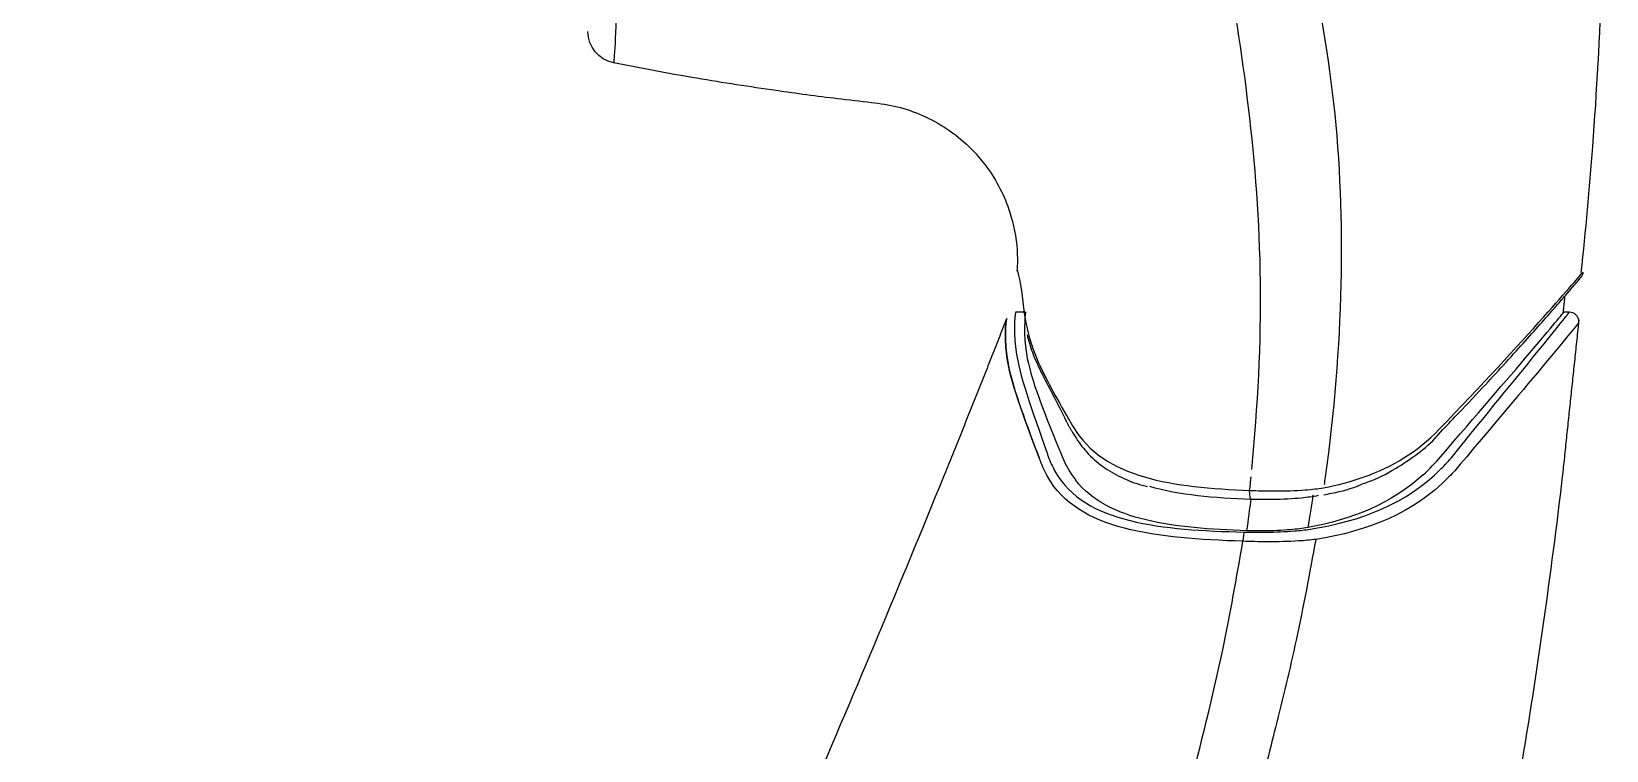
# Model space of a CAD drawing. Extents: x 1446 to 1743, y 841 to 1261.
# Drawn here: x 1634.05 to 1683.56, y 1047.38 to 1069.95 of the extents above; entities that cross this region are included whole.
import ezdxf

# ---------------------------------------------------------------- set-up
doc = ezdxf.new("R2010")
doc.units = 0
doc.header["$LTSCALE"] = 10
doc.header["$MEASUREMENT"] = 0
doc.layers.add('41', color=7, linetype='CONTINUOUS')

msp = doc.modelspace()

# ---------------------------------------------------------------- linework, layer by layer
at = {"layer": '41', "color": 7, "linetype": 'Continuous'}
for p, q in [((1665.3, 1061.138), (1664.985, 1061.138)), ((1682.359, 1061.138), (1682.192, 1061.138))]:
    msp.add_line(p, q, dxfattribs=at)
at = {"layer": '41', "color": 7, "linetype": 'Continuous', "extrusion": (0, 0, -1)}
msp.add_arc((-1652.543, 1069.954, 0), 1, 281.3056, 0, dxfattribs=at)
at = {"layer": '41', "color": 7, "linetype": 'Continuous'}
for points, knots in [([(1682.764, 1062.381), (1682.904, 1063.701), (1683.348, 1068.489), (1683.6, 1076.786), (1683.473, 1087.231), (1682.999, 1094.172), (1682.674, 1097.634)], [0, 0, 0, 0, 0.112692, 0.408737, 0.704782, 1, 1, 1, 1]), ([(1652.349, 1068.978), (1653.22, 1068.805), (1654.919, 1068.49), (1657.266, 1068.13), (1659.097, 1067.88), (1660.372, 1067.744), (1661.279, 1067.616), (1662.079, 1067.335), (1662.842, 1066.918), (1663.525, 1066.367), (1664.083, 1065.727), (1664.515, 1065.027), (1664.873, 1064.161), (1665.048, 1063.271), (1665.044, 1062.649), (1665.027, 1062.423)], [0, 0, 0, 0, 0.166935, 0.324749, 0.446562, 0.514295, 0.566003, 0.618263, 0.672726, 0.72885, 0.782155, 0.831626, 0.882786, 0.957759, 1, 1, 1, 1]), ([(1665.035, 1062.455), (1665.034, 1062.456), (1665.147, 1062.081), (1665.26, 1061.072), (1665.295, 1060.837), (1665.356, 1060.579)], [0, 0, 0, 0, 0.795792, 0.795792, 1, 1, 1, 1]), ([(1678.272, 1057.302), (1678.45, 1057.488), (1678.936, 1057.998), (1679.626, 1058.725), (1680.342, 1059.502), (1680.949, 1060.171), (1681.486, 1060.772), (1681.934, 1061.281), (1682.289, 1061.69), (1682.547, 1061.99), (1682.708, 1062.179), (1682.747, 1062.226), (1682.763, 1062.244), (1682.763, 1062.245)], [0, 0, 0, 0, 0.06774, 0.189498, 0.289469, 0.395462, 0.500779, 0.604863, 0.706939, 0.806544, 0.903561, 0.988568, 1, 1, 1, 1]), ([(1682.317, 1061.723), (1682.377, 1061.792), (1682.517, 1061.955), (1682.678, 1062.144), (1682.749, 1062.228), (1682.761, 1062.242), (1682.766, 1062.248), (1682.765, 1062.247), (1682.771, 1062.255), (1682.776, 1062.262), (1682.797, 1062.292), (1682.818, 1062.331), (1682.824, 1062.367), (1682.825, 1062.374)], [0, 0, 0, 0, 0.201793, 0.521929, 0.833809, 0.910212, 0.949108, 0.964968, 0.967636, 0.969682, 0.973234, 0.994881, 1, 1, 1, 1]), ([(1665.723, 1056.569), (1665.223, 1057.892), (1664.806, 1059), (1664.61, 1060.538), (1664.706, 1060.943), (1664.706, 1060.943)], [0, 0, 0, 0, 0.500002, 0.500002, 1, 1, 1, 1]), ([(1665.302, 1061.138), (1665.302, 1061.138), (1665.302, 1061.138), (1665.302, 1061.136), (1665.215, 1060.743), (1665.392, 1059.227), (1665.811, 1058.144), (1666.362, 1056.81)], [0, 0, 0, 0, 0.001514, 0.001514, 0.500757, 0.500757, 1, 1, 1, 1]), ([(1678.355, 1056.61), (1679.456, 1057.896), (1680.442, 1059.027), (1681.83, 1060.669), (1682.219, 1061.139), (1682.218, 1061.138)], [0, 0, 0, 0, 0.500002, 0.500002, 1, 1, 1, 1]), ([(1682.68, 1060.767), (1682.683, 1060.774), (1682.694, 1060.808), (1682.692, 1060.88), (1682.666, 1060.975), (1682.598, 1061.065), (1682.506, 1061.122), (1682.42, 1061.141), (1682.374, 1061.137), (1682.357, 1061.134)], [0, 0, 0, 0, 0.038141, 0.183512, 0.363982, 0.55046, 0.754968, 0.912751, 1, 1, 1, 1]), ([(1665.347, 1060.432), (1665.386, 1060.255), (1665.497, 1059.882), (1665.782, 1059.248), (1666.168, 1058.543), (1666.436, 1058.007), (1666.579, 1057.72)], [0, 0, 0, 0, 0.226066, 0.459597, 0.72111, 1, 1, 1, 1]), ([(1666.777, 1057.364), (1666.876, 1057.185), (1667.114, 1056.831), (1667.574, 1056.382), (1668.147, 1056.018), (1668.669, 1055.787), (1669.014, 1055.692), (1669.125, 1055.666)], [0, 0, 0, 0, 0.203886, 0.433687, 0.663315, 0.894302, 1, 1, 1, 1]), ([(1675.839, 1055.735), (1675.906, 1055.755), (1676.288, 1055.878), (1676.891, 1056.187), (1677.619, 1056.684), (1678.07, 1057.054), (1678.266, 1057.288), (1678.28, 1057.305)], [0, 0, 0, 0, 0.071087, 0.40979, 0.702104, 0.978365, 1, 1, 1, 1]), ([(1662.715, 1055.965), (1661.36, 1052.63), (1658.541, 1045.899), (1654.033, 1035.754), (1649.179, 1025.434), (1643.921, 1014.973), (1637.946, 1003.366), (1631.561, 990.394), (1625.464, 977.562), (1621.719, 969.314), (1620.19, 965.887)], [0, 0, 0, 0, 0.108349, 0.21975, 0.334201, 0.451706, 0.572264, 0.727253, 0.887012, 1, 1, 1, 1]), ([(1639.261, 934.623), (1641.553, 939.247), (1646.14, 948.777), (1652.731, 963.355), (1659.08, 978.319), (1664.212, 991.274), (1668.27, 1002.152), (1671.433, 1010.885), (1674.446, 1019.673), (1677.038, 1028.596), (1679.203, 1037.63), (1680.942, 1046.759), (1681.814, 1052.888), (1682.178, 1055.965)], [0, 0, 0, 0, 0.119752, 0.245506, 0.37126, 0.49701, 0.568868, 0.64073, 0.712586, 0.784439, 0.856292, 0.928147, 1, 1, 1, 1]), ([(1672.257, 1054.277), (1671.113, 1054.311), (1670.024, 1054.391), (1668.154, 1054.838), (1667.371, 1055.219), (1666.867, 1055.871)], [0, 0, 0, 0, 0.5, 0.5, 1, 1, 1, 1]), ([(1674.669, 1055.407), (1674.752, 1055.421), (1675.156, 1055.495), (1675.55, 1055.597), (1675.842, 1055.725), (1675.844, 1055.726)], [0, 0, 0, 0, 0.202841, 0.993882, 1, 1, 1, 1]), ([(1674.49, 1055.378), (1674.328, 1055.346), (1674.152, 1055.321), (1673.966, 1055.302), (1673.686, 1055.274), (1673.379, 1055.259), (1673.071, 1055.254), (1672.845, 1055.251), (1672.615, 1055.253), (1672.392, 1055.26)], [0, 0, 0, 0, 0.2748, 0.2748, 0.2748, 0.694166, 0.694166, 0.694166, 1, 1, 1, 1]), ([(1674.176, 1054.379), (1674.007, 1054.348), (1673.822, 1054.325), (1673.628, 1054.309), (1673.363, 1054.286), (1673.074, 1054.274), (1672.787, 1054.271), (1672.61, 1054.269), (1672.431, 1054.271), (1672.256, 1054.276)], [0, 0, 0, 0, 0.310249, 0.310249, 0.310249, 0.738272, 0.738272, 0.738272, 1, 1, 1, 1])]:
    msp.add_open_spline(points, degree=3, knots=knots, dxfattribs=at)
at = {"layer": '41', "color": 3, "linetype": 'Continuous'}
for points, knots in [([(1652.44, 1077.902), (1652.642, 1072.309), (1652.351, 1068.98), (1652.35, 1068.972), (1652.35, 1068.972), (1652.35, 1068.972)], [0, 0, 0, 0, 0.999963, 0.999963, 1, 1, 1, 1]), ([(1672.488, 1077.038), (1673.736, 1074.589), (1674.577, 1071.31), (1675.378, 1064.09), (1675.279, 1060.017), (1674.715, 1055.965)], [0, 0, 0, 0, 0.5, 0.5, 1, 1, 1, 1]), ([(1672.408, 1056.196), (1672.6, 1058.199), (1672.707, 1060.156), (1672.656, 1064), (1672.513, 1065.827), (1672.102, 1069.309), (1671.841, 1070.973), (1671.152, 1074.015), (1670.739, 1075.423), (1670.07, 1076.605)], [0, 0, 0, 0, 0.25, 0.25, 0.5, 0.5, 0.75, 0.75, 1, 1, 1, 1]), ([(1678.297, 1057.462), (1679.633, 1058.851), (1680.78, 1060.086), (1682.327, 1061.822), (1682.77, 1062.339), (1682.826, 1062.406)], [0, 0, 0, 0, 0.516884, 0.516884, 1, 1, 1, 1]), ([(1665.723, 1056.569), (1665.223, 1057.892), (1664.806, 1059), (1664.61, 1060.538), (1664.706, 1060.943), (1664.706, 1060.944), (1664.611, 1060.539), (1664.749, 1059.454), (1664.843, 1059.078), (1664.976, 1058.654)], [0, 0, 0, 0, 0.293025, 0.293025, 0.586049, 0.586049, 0.879074, 0.879074, 1, 1, 1, 1]), ([(1664.987, 1061.138), (1664.987, 1061.138), (1664.987, 1061.138), (1664.987, 1061.138), (1664.894, 1060.737), (1665.087, 1059.203), (1665.487, 1058.09), (1665.972, 1056.716)], [0, 0, 0, 0, 0.00005, 0.00005, 0.500025, 0.500025, 1, 1, 1, 1]), ([(1678.718, 1056.61), (1679.775, 1057.924), (1680.709, 1059.05), (1682.016, 1060.668), (1682.388, 1061.135), (1682.391, 1061.138)], [0, 0, 0, 0, 0.500139, 0.500139, 1, 1, 1, 1]), ([(1665.356, 1060.579), (1665.413, 1060.335), (1665.492, 1060.071), (1665.837, 1059.218), (1666.193, 1058.572), (1666.587, 1057.895)], [0, 0, 0, 0, 0.327451, 0.327451, 1, 1, 1, 1]), ([(1682.69, 1060.81), (1682.687, 1060.807), (1682.309, 1060.346), (1680.982, 1058.753), (1680.037, 1057.648), (1678.963, 1056.362)], [0, 0, 0, 0, 0.499954, 0.499954, 1, 1, 1, 1]), ([(1665.996, 1055.965), (1665.996, 1055.965), (1665.996, 1055.965), (1665.996, 1055.965), (1665.907, 1056.121), (1665.829, 1056.288), (1665.763, 1056.465)], [0, 0, 0, 0, 0.000078, 0.000078, 0.000078, 1, 1, 1, 1]), ([(1672.13, 1053.946), (1670.776, 1053.988), (1669.488, 1054.076), (1667.319, 1054.634), (1666.468, 1055.129), (1665.995, 1055.965)], [0, 0, 0, 0, 0.5, 0.5, 1, 1, 1, 1]), ([(1666.233, 1056.126), (1666.697, 1055.313), (1667.53, 1054.852), (1669.638, 1054.336), (1670.878, 1054.264), (1672.174, 1054.234)], [0, 0, 0, 0, 0.5, 0.5, 1, 1, 1, 1]), ([(1674.667, 1055.627), (1675.107, 1055.71), (1675.532, 1055.82), (1675.939, 1055.965), (1675.939, 1055.965), (1675.939, 1055.965), (1675.939, 1055.965)], [0, 0, 0, 0, 0.999963, 0.999963, 0.999963, 1, 1, 1, 1]), ([(1678.963, 1056.362), (1678.847, 1056.223), (1678.727, 1056.091), (1678.603, 1055.965), (1678.603, 1055.965), (1678.603, 1055.965), (1678.603, 1055.965)], [0, 0, 0, 0, 0.999912, 0.999912, 0.999912, 1, 1, 1, 1]), ([(1672.342, 1055.543), (1672.342, 1055.543), (1672.342, 1055.543), (1672.342, 1055.543), (1672.589, 1055.532), (1672.844, 1055.527), (1673.095, 1055.527), (1673.435, 1055.527), (1673.775, 1055.536), (1674.088, 1055.56), (1674.292, 1055.575), (1674.487, 1055.597), (1674.667, 1055.627), (1674.667, 1055.627), (1674.667, 1055.627), (1674.667, 1055.627)], [0, 0, 0, 0, 0.000024, 0.000024, 0.000024, 0.307399, 0.307399, 0.307399, 0.727352, 0.727352, 0.727352, 0.999976, 0.999976, 0.999976, 1, 1, 1, 1]), ([(1674.417, 1054.004), (1674.224, 1052.948), (1673.861, 1050.966), (1673.186, 1048.222), (1672.598, 1045.865), (1672.09, 1043.896), (1671.675, 1042.312), (1671.357, 1041.113), (1670.508, 1037.912), (1669.075, 1032.546), (1666.421, 1022.926), (1662.757, 1010.229), (1658.043, 995.1), (1653.396, 981.453), (1649.749, 971.526), (1645.906, 961.557), (1641.234, 950.214), (1636.896, 940.923), (1634.842, 936.522)], [0, 0, 0, 0, 0.025931, 0.048678, 0.068237, 0.084609, 0.097792, 0.107788, 0.114596, 0.177778, 0.241928, 0.355622, 0.496925, 0.624611, 0.703805, 0.752378, 0.882716, 1, 1, 1, 1]), ([(1674.423, 1054.004), (1674.423, 1054.004), (1674.423, 1054.004), (1674.423, 1054.004), (1674.253, 1053.982), (1674.07, 1053.966), (1673.878, 1053.954), (1673.565, 1053.935), (1673.224, 1053.928), (1672.881, 1053.93), (1672.631, 1053.93), (1672.376, 1053.936), (1672.128, 1053.946), (1672.128, 1053.946), (1672.128, 1053.946), (1672.128, 1053.946)], [0, 0, 0, 0, 0.000025, 0.000025, 0.000025, 0.260317, 0.260317, 0.260317, 0.689007, 0.689007, 0.689007, 0.999975, 0.999975, 0.999975, 1, 1, 1, 1]), ([(1672.173, 1054.234), (1672.398, 1054.228), (1672.627, 1054.227), (1672.853, 1054.231), (1673.162, 1054.235), (1673.47, 1054.247), (1673.753, 1054.27), (1673.924, 1054.284), (1674.088, 1054.302), (1674.241, 1054.326)], [0, 0, 0, 0, 0.312552, 0.312552, 0.312552, 0.74271, 0.74271, 0.74271, 1, 1, 1, 1]), ([(1627.837, 939.558), (1630.744, 945.319), (1635.32, 954.386), (1644.268, 973.015), (1652.227, 991.154), (1659.713, 1010.819), (1663.966, 1023.395), (1666.931, 1033.169), (1668.863, 1040.045), (1670.347, 1045.767), (1671.47, 1050.175), (1671.931, 1052.806), (1672.13, 1053.946)], [0, 0, 0, 0, 0.157344, 0.247656, 0.503982, 0.640054, 0.760692, 0.827631, 0.889137, 0.934853, 0.971804, 1, 1, 1, 1])]:
    msp.add_open_spline(points, degree=3, knots=knots, dxfattribs=at)
at = {"layer": '41', "color": 7, "linetype": 'Continuous'}
for points, degree in [([(1682.2, 1061.106), (1682.256, 1061.653)], 1), ([(1664.698, 1060.932), (1663.724, 1058.441), (1662.715, 1055.965)], 2), ([(1682.178, 1055.965), (1682.698, 1060.9)], 1), ([(1664.976, 1058.654), (1665.164, 1058.05), (1665.429, 1057.346), (1665.723, 1056.569)], 3), ([(1666.578, 1057.705), (1666.773, 1057.357)], 1), ([(1666.363, 1056.81), (1666.39, 1056.744), (1666.418, 1056.677), (1666.445, 1056.61)], 3), ([(1666.445, 1056.61), (1666.557, 1056.339), (1666.698, 1056.089), (1666.867, 1055.871)], 3), ([(1677.793, 1056.032), (1677.989, 1056.21), (1678.177, 1056.403), (1678.355, 1056.61)], 3), ([(1677.793, 1056.032), (1676.781, 1055.118), (1675.57, 1054.631), (1674.175, 1054.379)], 3), ([(1672.392, 1055.26), (1671.225, 1055.3), (1670.135, 1055.388), (1669.199, 1055.667)], 3)]:
    msp.add_open_spline(points, degree=degree, dxfattribs=at)
at = {"layer": '41', "color": 3, "linetype": 'Continuous'}
for points in [[(1666.587, 1057.893), (1666.654, 1057.777), (1666.723, 1057.66), (1666.793, 1057.542)], [(1666.793, 1057.542), (1667.275, 1056.732), (1668.058, 1056.244), (1669.034, 1055.965)], [(1675.939, 1055.965), (1676.818, 1056.278), (1677.615, 1056.752), (1678.297, 1057.462)], [(1665.763, 1056.465), (1665.75, 1056.5), (1665.737, 1056.534), (1665.724, 1056.569)], [(1665.973, 1056.716), (1665.985, 1056.681), (1665.997, 1056.646), (1666.01, 1056.61)], [(1666.01, 1056.61), (1666.073, 1056.439), (1666.148, 1056.278), (1666.233, 1056.126)], [(1678.363, 1056.226), (1678.486, 1056.348), (1678.604, 1056.476), (1678.718, 1056.61)], [(1669.033, 1055.965), (1669.996, 1055.689), (1671.141, 1055.59), (1672.341, 1055.543)], [(1672.341, 1055.543), (1672.356, 1055.684), (1672.371, 1055.824), (1672.386, 1055.965)], [(1674.24, 1054.326), (1675.852, 1054.574), (1677.251, 1055.12), (1678.363, 1056.226)], [(1678.603, 1055.965), (1677.484, 1054.829), (1676.062, 1054.258), (1674.417, 1054.004)], [(1674.715, 1055.965), (1674.704, 1055.885), (1674.693, 1055.805), (1674.681, 1055.726)], [(1672.392, 1055.26), (1672.363, 1055.228), (1672.337, 1055.371), (1672.341, 1055.543)], [(1672.257, 1054.277), (1672.302, 1054.615), (1672.347, 1054.953), (1672.393, 1055.292)], [(1674.331, 1055.406), (1674.279, 1055.064), (1674.227, 1054.721), (1674.175, 1054.379)], [(1672.173, 1054.234), (1672.152, 1054.212), (1672.132, 1054.084), (1672.128, 1053.946)]]:
    msp.add_open_spline(points, degree=3, dxfattribs=at)

doc.saveas('drawing.dxf')
